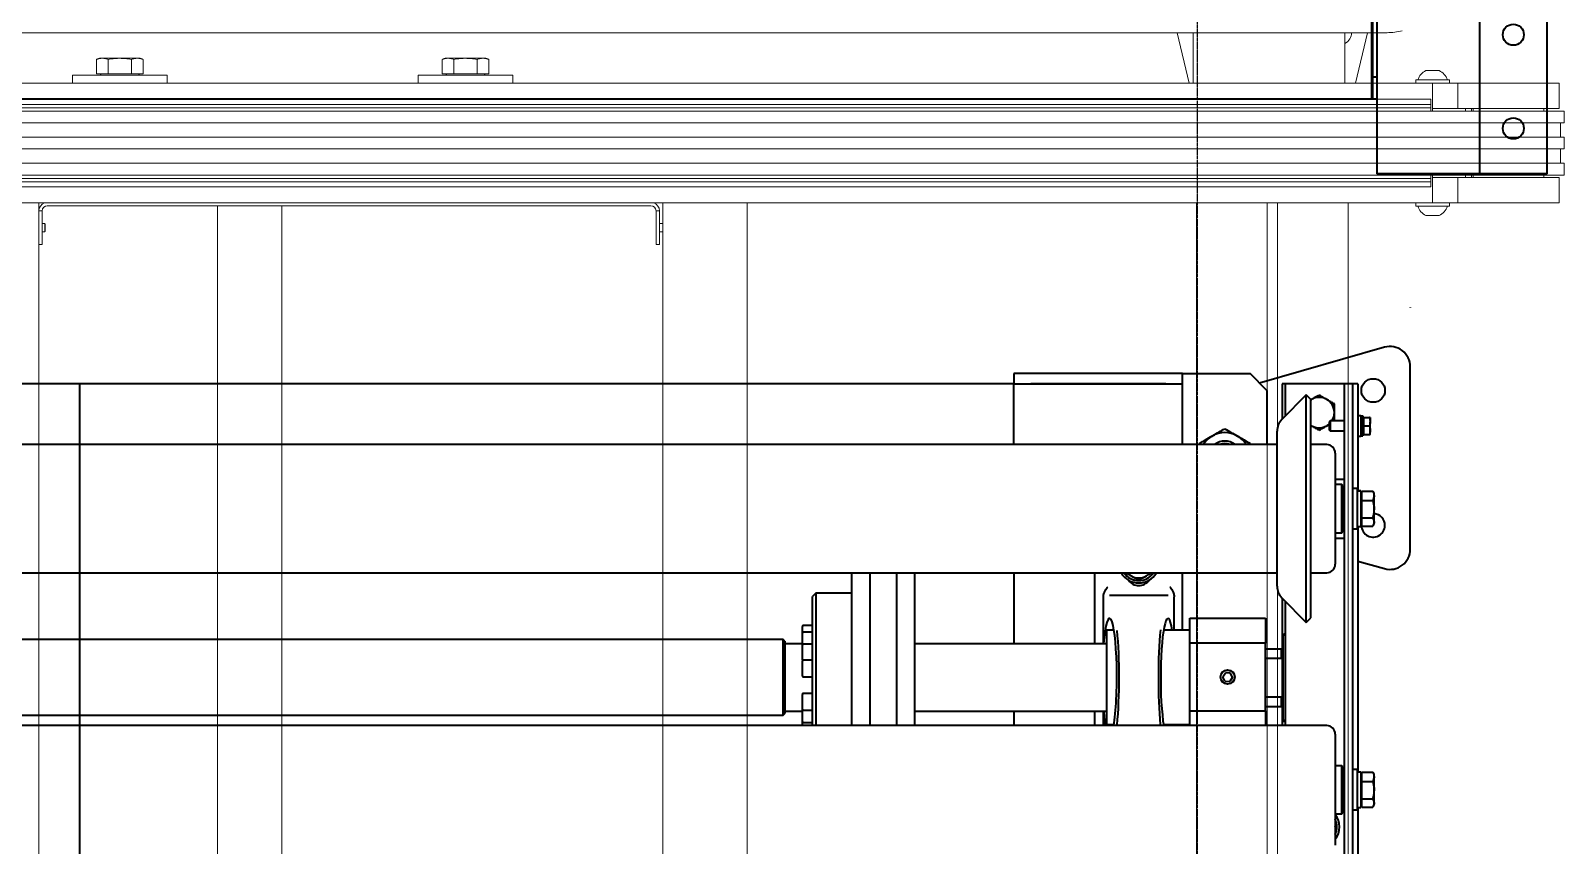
# Model space of a CAD drawing. Header units: millimetres. Extents: x 2509 to 128734, y 2492 to 91667.
# Drawn here: x 75528 to 76437, y 56631 to 57114 of the extents above; entities that cross this region are included whole.
import ezdxf
from ezdxf.enums import TextEntityAlignment as Align

# ---------------------------------------------------------------- set-up
doc = ezdxf.new("R2010")
doc.units = ezdxf.units.MM
doc.linetypes.add('CENTER', pattern=[50.8, 31.75, -6.35, 6.35, -6.35])
doc.linetypes.add('DOTE', pattern=[2.42, 2, -0.2, 0.02, -0.2])
for name, color, linetype in [('7标注层', 4, 'Continuous'), ('AXIS_TEXT', 7, 'Continuous'), ('DOTE', 1, 'DOTE'), ('SSH_输送系统', 7, 'Continuous')]:
    doc.layers.add(name, color=color, linetype=linetype)
doc.layers.add('SR-输送线', color=7, linetype='Continuous', lineweight=35)
doc.styles.add('COMPLEX', font='COMPLEX')
doc.styles.add('宋体', font='', dxfattribs={"width": 0.8, "height": 4})
doc.styles.get('宋体').set_extended_font_data('SimSun')

# ---------------------------------------------------------------- blocks, each defined once
blk = doc.blocks.new('12号建筑底图')
at = {"layer": 'DOTE'}
blk.add_line((85448.67, -305572.44), (85448.67, -255872.44), dxfattribs=at)
at = {"layer": 'AXIS_TEXT', "style": 'COMPLEX', "width": 0.736842}
blk.add_attdef('N', text='', height=900, dxfattribs=at).set_placement((122812.32, -249273.29), (123412.32, -249273.29), align=Align.FIT)
blk = doc.blocks.new('*U220')
at = {"layer": 'SSH_输送系统', "lineweight": 15}
for p, q in [((25364.7, 7686.6), (22864.83, 7686.6)), ((22876.4, 7686.6), (22883.47, 7656.6)), ((22889.83, 7686.6), (22889.83, 7666.6)), ((22979.83, 7686.6), (22979.83, 7666.6)), ((22982.18, 7656.6), (22989.26, 7686.6)), ((23397.47, 7662.19), (23397.47, 7670.72)), ((23400.93, 7671.39), (23399.33, 7671.39)), ((23411.33, 7671.39), (23400.93, 7671.39)), ((23404.4, 7662.19), (23404.4, 7670.72)), ((23421.72, 7671.39), (23411.33, 7671.39)), ((23418.25, 7662.19), (23418.25, 7670.72)), ((23423.33, 7671.39), (23421.72, 7671.39)), ((23425.18, 7662.19), (23425.18, 7670.72)), ((23602.47, 7662.19), (23602.47, 7670.72)), ((23605.93, 7671.39), (23604.33, 7671.39)), ((23616.33, 7671.39), (23605.93, 7671.39)), ((23609.4, 7662.19), (23609.4, 7670.72)), ((23626.72, 7671.39), (23616.33, 7671.39)), ((23623.25, 7662.19), (23623.25, 7670.72)), ((23628.33, 7671.39), (23626.72, 7671.39)), ((23630.18, 7662.19), (23630.18, 7670.72)), ((22847.83, 7658.6), (22827.83, 7658.6)), ((22833.9, 7664.1), (22841.76, 7664.1)), ((22889.83, 7666.6), (22889.83, 7656.6)), ((22979.83, 7666.6), (22979.83, 7656.6)), ((23383.33, 7661.39), (23439.33, 7661.39)), ((23404.4, 7662.19), (23397.47, 7662.19)), ((23418.25, 7662.19), (23404.4, 7662.19)), ((23425.18, 7662.19), (23418.25, 7662.19)), ((23588.33, 7661.39), (23644.33, 7661.39)), ((23609.4, 7662.19), (23602.47, 7662.19)), ((23623.25, 7662.19), (23609.4, 7662.19)), ((23630.18, 7662.19), (23623.25, 7662.19)), ((22792.83, 7656.6), (22762.83, 7656.6)), ((22822.83, 7656.6), (22792.83, 7656.6)), ((22837.83, 7656.6), (22822.83, 7656.6)), ((22822.83, 7641.6), (22822.83, 7656.6)), ((22837.83, 7656.6), (22889.83, 7656.6)), ((22837.83, 7641.6), (22837.83, 7656.6)), ((22889.83, 7656.6), (22979.83, 7656.6)), ((22979.83, 7656.6), (23464.83, 7656.6)), ((23464.83, 7656.6), (23554.83, 7656.6)), ((23554.83, 7656.6), (25139.57, 7656.6)), ((22759.7, 7640.1), (22792.83, 7640.1)), ((22762.83, 7641.6), (22792.83, 7641.6)), ((22792.83, 7641.6), (22822.83, 7641.6)), ((22792.83, 7640.1), (25326.57, 7640.1)), ((22814.83, 7640.1), (22814.83, 7641.6)), ((22818.29, 7641.6), (22818.29, 7640.1)), ((22822.83, 7641.6), (22837.83, 7641.6)), ((22837.83, 7640.1), (22837.83, 7641.6)), ((22838.83, 7646.88), (22838.83, 7647.06)), ((22838.83, 7644.15), (22838.83, 7646.88)), ((22838.83, 7644.09), (22838.83, 7644.15)), ((22838.83, 7644.09), (25280.57, 7644.09)), ((22838.83, 7644.09), (22838.83, 7642.09)), ((22838.83, 7642.01), (22838.83, 7642.09)), ((22838.83, 7642.09), (25280.57, 7642.09)), ((22838.83, 7640.1), (22838.83, 7642.01)), ((22838.83, 7642.01), (25280.57, 7642.01)), ((22759.7, 7633.1), (22792.83, 7633.1)), ((22792.83, 7633.1), (25326.57, 7633.1)), ((22759.7, 7624.6), (22792.83, 7624.6)), ((22759.7, 7624.6), (22792.83, 7624.6)), ((22792.83, 7624.6), (25326.57, 7624.6)), ((22792.83, 7624.6), (25326.57, 7624.6)), ((22759.7, 7617.6), (22792.83, 7617.6)), ((22759.7, 7617.6), (22792.83, 7617.6)), ((22792.83, 7617.6), (25326.57, 7617.6)), ((22792.83, 7617.6), (25326.57, 7617.6)), ((22759.7, 7609.1), (22792.83, 7609.1)), ((22792.83, 7609.1), (25326.57, 7609.1)), ((22759.7, 7602.1), (22792.83, 7602.1)), ((22762.83, 7600.6), (22792.83, 7600.6)), ((22792.83, 7602.1), (25326.57, 7602.1)), ((22792.83, 7600.6), (22822.83, 7600.6)), ((22814.83, 7600.6), (22814.83, 7602.1)), ((22818.29, 7602.1), (22818.29, 7600.6)), ((22837.83, 7600.6), (22822.83, 7600.6)), ((22822.83, 7585.6), (22822.83, 7600.6)), ((22837.83, 7600.6), (22837.83, 7602.1)), ((22837.83, 7585.6), (22837.83, 7600.6)), ((22838.83, 7600.19), (22838.83, 7602.1)), ((22838.83, 7600.11), (22838.83, 7600.19)), ((22838.83, 7600.19), (25280.57, 7600.19)), ((22838.83, 7600.11), (25280.57, 7600.11)), ((22838.83, 7600.11), (22838.83, 7598.11)), ((22838.83, 7598.05), (22838.83, 7598.11)), ((22838.83, 7598.11), (25280.57, 7598.11)), ((22838.83, 7595.31), (22838.83, 7598.05)), ((22838.83, 7595.13), (22838.83, 7595.31)), ((22792.83, 7585.6), (22762.83, 7585.6)), ((22822.83, 7585.6), (22792.83, 7585.6)), ((22837.83, 7585.6), (22822.83, 7585.6)), ((22837.83, 7585.6), (25281.57, 7585.6)), ((22887.83, 6527.6), (22887.83, 7585.6)), ((22929.83, 6527.6), (22929.83, 7585.6)), ((22935.83, 7585.6), (22935.83, 6527.6)), ((22977.83, 7585.6), (22977.83, 6527.6)), ((23244.33, 7585.6), (23244.33, 6527.6)), ((23294.33, 7585.6), (23294.33, 6527.6)), ((23664.33, 7580.89), (23664.33, 7585.6)), ((22847.83, 7583.6), (22827.83, 7583.6)), ((22841.76, 7578.1), (22833.9, 7578.1)), ((23296.33, 7560.89), (23296.33, 7580.89)), ((23298.33, 7580.89), (23296.33, 7580.89)), ((23298.33, 7560.89), (23298.33, 7580.89)), ((23301.33, 7583.89), (23659.33, 7583.89)), ((23662.33, 7580.89), (23662.33, 7560.89)), ((23664.33, 7580.89), (23662.33, 7580.89)), ((23664.33, 7580.89), (23664.33, 7577.54)), ((23664.33, 6555.4), (23664.33, 7577.54)), ((23660.63, 7570.89), (23660.63, 7573.14)), ((23660.63, 7568.64), (23660.63, 7570.89)), ((23660.88, 7573.39), (23660.88, 7570.89)), ((23660.88, 7570.89), (23660.88, 7568.39)), ((23298.33, 7560.89), (23296.33, 7560.89)), ((23664.33, 7560.89), (23662.33, 7560.89))]:
    blk.add_line(p, q, dxfattribs=at)
for centre, radius, start, end in [((22864.83, 7721.6), 35, 255, 270), ((22892.83, 7686.59), 7, 179.91861, 244.62307), ((22837.83, 7655.79), 9.19, 115.32087, 162.21883), ((22837.83, 7655.79), 9.19, 17.78117, 64.67913), ((23301.33, 7580.89), 5, 109.77982, 180), ((23659.33, 7580.89), 5, 0, 70.22018), ((22837.83, 7586.41), 9.19, 197.78117, 244.67913), ((22837.83, 7586.41), 9.19, 295.32087, 342.21883), ((23301.33, 7580.89), 3, 90, 180), ((23659.33, 7580.89), 3, 0, 90)]:
    blk.add_arc(centre, radius, start, end, dxfattribs=at)
for points, knots in [([(23397.47, 7670.72), (23398.04, 7670.91), (23399.19, 7671.29), (23400.35, 7671.36), (23400.93, 7671.39)], [0, 0, 0, 0, 0.498112, 1, 1, 1, 1]), ([(23400.93, 7671.39), (23401.51, 7671.36), (23402.67, 7671.29), (23403.82, 7670.91), (23404.4, 7670.72)], [0, 0, 0, 0, 0.497786, 1, 1, 1, 1]), ([(23404.4, 7670.72), (23404.46, 7670.73), (23405.63, 7670.94), (23407.93, 7671.29), (23410.19, 7671.36), (23411.33, 7671.39)], [0, 0, 0, 0, 0.026976, 0.511726, 1, 1, 1, 1]), ([(23411.33, 7671.39), (23413.06, 7671.32), (23415.39, 7671.22), (23417.68, 7670.82), (23418.25, 7670.72)], [0, 0, 0, 0, 0.746948, 1, 1, 1, 1]), ([(23418.25, 7670.72), (23418.83, 7670.91), (23419.97, 7671.29), (23421.13, 7671.36), (23421.72, 7671.39)], [0, 0, 0, 0, 0.498112, 1, 1, 1, 1]), ([(23421.72, 7671.39), (23422.3, 7671.36), (23423.46, 7671.29), (23424.61, 7670.91), (23425.18, 7670.72)], [0, 0, 0, 0, 0.497787, 1, 1, 1, 1]), ([(23602.47, 7670.72), (23603.04, 7670.91), (23604.19, 7671.29), (23605.35, 7671.36), (23605.93, 7671.39)], [0, 0, 0, 0, 0.498112, 1, 1, 1, 1]), ([(23605.93, 7671.39), (23606.51, 7671.36), (23607.67, 7671.29), (23608.82, 7670.91), (23609.4, 7670.72)], [0, 0, 0, 0, 0.497777, 1, 1, 1, 1]), ([(23609.4, 7670.72), (23609.46, 7670.73), (23610.63, 7670.94), (23612.93, 7671.29), (23615.19, 7671.36), (23616.33, 7671.39)], [0, 0, 0, 0, 0.0269588, 0.5117087, 1, 1, 1, 1]), ([(23616.33, 7671.39), (23618.06, 7671.32), (23620.39, 7671.22), (23622.68, 7670.82), (23623.25, 7670.72)], [0, 0, 0, 0, 0.7469309, 1, 1, 1, 1]), ([(23623.25, 7670.72), (23623.83, 7670.91), (23624.97, 7671.29), (23626.13, 7671.36), (23626.72, 7671.39)], [0, 0, 0, 0, 0.498112, 1, 1, 1, 1]), ([(23626.72, 7671.39), (23627.3, 7671.36), (23628.46, 7671.29), (23629.61, 7670.91), (23630.18, 7670.72)], [0, 0, 0, 0, 0.497779, 1, 1, 1, 1])]:
    blk.add_open_spline(points, degree=3, knots=knots, dxfattribs=at)
for points in [[(23399.33, 7671.39), (23397.47, 7670.72)], [(23425.18, 7670.72), (23423.33, 7671.39)], [(23604.33, 7671.39), (23602.47, 7670.72)], [(23630.18, 7670.72), (23628.33, 7671.39)], [(22827.83, 7658.6), (22827.83, 7656.6)], [(22847.83, 7656.6), (22847.83, 7658.6)], [(23383.33, 7661.39), (23383.33, 7656.6)], [(23399.53, 7662.19), (23400.33, 7661.39)], [(23422.33, 7661.39), (23423.13, 7662.19)], [(23439.33, 7656.6), (23439.33, 7661.39)], [(23588.33, 7661.39), (23588.33, 7656.6)], [(23604.53, 7662.19), (23605.33, 7661.39)], [(23627.33, 7661.39), (23628.13, 7662.19)], [(23644.33, 7656.6), (23644.33, 7661.39)], [(22762.83, 7656.6), (22762.83, 7641.6)], [(22759.7, 7640.1), (22759.7, 7633.1)], [(22771.83, 7641.6), (22771.83, 7640.1)], [(22813.83, 7640.1), (22813.83, 7641.6)], [(25280.57, 7647.06), (22838.83, 7647.06)], [(22761.92, 7633.1), (22761.92, 7624.6)], [(22759.7, 7624.6), (22759.7, 7617.6)], [(22759.7, 7624.6), (22759.7, 7617.6)], [(22761.92, 7617.6), (22761.92, 7609.1)], [(22759.7, 7609.1), (22759.7, 7602.1)], [(22762.83, 7600.6), (22762.83, 7585.6)], [(22771.83, 7602.1), (22771.83, 7600.6)], [(22813.83, 7600.6), (22813.83, 7602.1)], [(22838.83, 7595.13), (25280.57, 7595.13)], [(22827.83, 7585.6), (22827.83, 7583.6)], [(22847.83, 7583.6), (22847.83, 7585.6)], [(23520.33, 7583.89), (23520.33, 6584.4)], [(23558.33, 6584.4), (23558.33, 7583.89)], [(23296.33, 7573.39), (23294.33, 7573.39)], [(23294.33, 7568.39), (23296.33, 7568.39)], [(23660.88, 7573.39), (23660.63, 7573.14)], [(23660.63, 7568.64), (23660.88, 7568.39)], [(23662.33, 7573.39), (23660.88, 7573.39)], [(23660.88, 7568.39), (23662.33, 7568.39)]]:
    blk.add_open_spline(points, degree=1, dxfattribs=at)
at = {"layer": 'SSH_输送系统', "style": '宋体'}
blk.add_attdef('NO.', text='', height=100, dxfattribs=at).set_placement((23613.19, 7009.55), align=Align.CENTER)
blk = doc.blocks.new('非常规移栽机')
at = {"color": 4, "linetype": 'Continuous', "lineweight": 35}
for p, q in [((6083.3, -10623.31), (6083.3, -11573.31)), ((6088.3, -10623.31), (6088.3, -11573.31)), ((6080.3, -11321.96), (6080.3, -11208.04)), ((6093.8, -11356.68), (6093.8, -11299.51)), ((6093.8, -11310.21), (6093.07, -11312.22)), ((6093.07, -11312.22), (6093.8, -11313.1)), ((6071.46, -11322.29), (6070.75, -11323.51)), ((6078.1, -11322.12), (6071.56, -11322.12)), ((6078.1, -11322.12), (6078.1, -11324.57)), ((6080.8, -11321.96), (6078.7, -11321.96)), ((6078.7, -11343.04), (6078.7, -11321.96)), ((6083.3, -11320.51), (6080.8, -11320.51)), ((6080.8, -11344.51), (6080.8, -11320.51)), ((6088.8, -11322.51), (6088.3, -11323.01)), ((6089.3, -11322.51), (6088.8, -11322.51)), ((6088.8, -11322.51), (6088.8, -11339.83)), ((6089.8, -11318.26), (6089.3, -11318.76)), ((6089.3, -11342.58), (6089.3, -11318.76)), ((6093.8, -11318.26), (6089.8, -11318.26)), ((6089.8, -11318.26), (6089.8, -11342.94)), ((6070.75, -11323.51), (6070.75, -11324.57)), ((6070.75, -11324.57), (6070.75, -11332.22)), ((6070.75, -11332.22), (6070.75, -11340.15)), ((6078.1, -11327.03), (6071.56, -11327.03)), ((6078.7, -11323.51), (6078.1, -11323.51)), ((6078.1, -11324.57), (6078.1, -11327.03)), ((6078.1, -11327.03), (6078.1, -11332.22)), ((6078.1, -11332.22), (6078.1, -11337.41)), ((6070.75, -11340.15), (6070.75, -11341.51)), ((6078.1, -11337.41), (6071.56, -11337.41)), ((6078.1, -11337.41), (6078.1, -11340.15)), ((6078.1, -11340.15), (6078.1, -11342.89)), ((6088.8, -11339.83), (6088.8, -11342.51)), ((6070.75, -11341.51), (6071.46, -11342.72)), ((6071.47, -11342.72), (6071.56, -11342.89)), ((6078.1, -11342.89), (6071.56, -11342.89)), ((6078.1, -11341.51), (6078.7, -11341.51)), ((6080.8, -11343.04), (6078.7, -11343.04)), ((6080.3, -11488.66), (6080.3, -11343.04)), ((6080.8, -11344.51), (6083.3, -11344.51)), ((6088.3, -11342.01), (6088.8, -11342.51)), ((6088.8, -11342.51), (6089.3, -11342.51)), ((6089.3, -11346.26), (6089.3, -11342.58)), ((6089.3, -11346.26), (6089.8, -11346.76)), ((6089.8, -11342.94), (6089.8, -11346.76)), ((6089.8, -11346.76), (6093.8, -11346.76)), ((6093.8, -11365.51), (6093.8, -11356.68)), ((6098.8, -11370.51), (7377.3, -11370.51)), ((6123.3, -11370.51), (6123.3, -11444.12)), ((6123.6, -11372.9), (6123.3, -11372.9)), ((6124.6, -11373.9), (6124.6, -11420.86)), ((6125.3, -11382.2), (6125.3, -11370.51)), ((6135.1, -11379.35), (6135.1, -11370.51)), ((6180.1, -11370.51), (6180.1, -11379.35)), ((6195.59, -11371.13), (6180.1, -11371.13)), ((6184.3, -11370.51), (6184.3, -11371.13)), ((6189.3, -11370.51), (6189.3, -11371.13)), ((6229.3, -11371.13), (6225.02, -11371.13)), ((6229.3, -11371.13), (6229.3, -11427.13)), ((6231.3, -11370.51), (6231.3, -11379.13)), ((6236.3, -11370.51), (6236.3, -11379.13)), ((6284.3, -11379.13), (6284.3, -11370.51)), ((6343.2, -11411.81), (6343.2, -11370.51)), ((6354.03, -11411.81), (6354.03, -11370.51)), ((6369.78, -11411.81), (6369.78, -11370.51)), ((6380.6, -11411.81), (6380.6, -11370.51)), ((6401.8, -11449.13), (6401.8, -11370.51)), ((6403.8, -11370.51), (6403.8, -11447.13)), ((6409.2, -11372.38), (6403.8, -11372.38)), ((6409.8, -11370.51), (6409.8, -11372.98)), ((6409.8, -11372.98), (6409.8, -11380.26)), ((6421.1, -11376.63), (6420.1, -11377.63)), ((6420.1, -11420.63), (6420.1, -11377.63)), ((7214.75, -11376.63), (6421.1, -11376.63)), ((6421.1, -11376.63), (6421.1, -11421.63)), ((6125.1, -11378.9), (6124.6, -11378.9)), ((6125.1, -11378.9), (6125.1, -11418.9)), ((6125.6, -11381.9), (6125.1, -11382.4)), ((6135.1, -11381.9), (6125.6, -11381.9)), ((6125.6, -11381.9), (6125.6, -11387.46)), ((6180.1, -11379.35), (6135.1, -11379.35)), ((6135.1, -11379.35), (6135.1, -11419.35)), ((6180.1, -11379.35), (6180.1, -11419.35)), ((6343.2, -11379.13), (6229.3, -11379.13)), ((6409.2, -11379.66), (6403.8, -11379.66)), ((6419.6, -11379.13), (6409.8, -11379.13)), ((6409.8, -11380.26), (6409.8, -11389.06)), ((6125.6, -11387.46), (6125.1, -11388.21)), ((6125.6, -11387.46), (6135.1, -11387.46)), ((6403.8, -11389.66), (6409.2, -11389.66)), ((6154.72, -11399.19), (6156.3, -11396.78)), ((6154.72, -11399.19), (6156.03, -11401.77)), ((6154.73, -11399.18), (6156.03, -11401.74)), ((6156.03, -11401.74), (6156.03, -11401.77)), ((6156.03, -11401.74), (6158.91, -11401.9)), ((6156.03, -11401.77), (6158.91, -11401.92)), ((6159.18, -11396.93), (6156.3, -11396.78)), ((6160.48, -11399.49), (6158.91, -11401.9)), ((6160.49, -11399.5), (6158.91, -11401.92)), ((6158.91, -11401.9), (6158.91, -11401.92)), ((6159.18, -11396.93), (6160.49, -11399.5)), ((6409.2, -11399.39), (6403.8, -11399.39)), ((6409.8, -11399.99), (6409.8, -11400.74)), ((6409.8, -11400.74), (6409.8, -11408.79)), ((6125.1, -11409.75), (6125.6, -11410.5)), ((6125.6, -11410.5), (6125.6, -11415.9)), ((6135.1, -11410.5), (6125.6, -11410.5)), ((6343.2, -11461.21), (6343.2, -11411.81)), ((6354.03, -11461.21), (6354.03, -11411.81)), ((6369.78, -11461.21), (6369.78, -11411.81)), ((6380.6, -11461.21), (6380.6, -11411.81)), ((6403.8, -11409.39), (6409.2, -11409.39)), ((6409.8, -11409.43), (6409.8, -11411.41)), ((6409.8, -11411.41), (6409.8, -11418.23)), ((6124.6, -11418.9), (6125.1, -11418.9)), ((6124.6, -11420.86), (6124.6, -11423.9)), ((6125.1, -11415.4), (6125.6, -11415.9)), ((6125.3, -11446.15), (6125.3, -11415.6)), ((6125.6, -11415.9), (6135.1, -11415.9)), ((6135.1, -11419.35), (6180.1, -11419.35)), ((6135.1, -11434.25), (6135.1, -11419.35)), ((6180.1, -11419.35), (6180.1, -11434.25)), ((6229.3, -11419.13), (6343.2, -11419.13)), ((6231.3, -11419.13), (6231.3, -11447)), ((6236.3, -11419.13), (6236.3, -11461.21)), ((6284.3, -11461.21), (6284.3, -11419.13)), ((6403.8, -11418.83), (6409.2, -11418.83)), ((6409.8, -11418.23), (6409.8, -11420.2)), ((6409.8, -11419.13), (6419.6, -11419.13)), ((6409.8, -11420.2), (6409.8, -11425.43)), ((6420.1, -11420.63), (6421.1, -11421.63)), ((6421.1, -11421.63), (7377.3, -11421.63)), ((6111.11, -11431.71), (6108.25, -11434.51)), ((6125.44, -11446.29), (6111.11, -11431.71)), ((6111.11, -11431.71), (6111.11, -11566.71)), ((6123.3, -11424.9), (6123.6, -11424.9)), ((6180.1, -11427.13), (6195.59, -11427.13)), ((6184.3, -11427.13), (6184.3, -11461.21)), ((6189.3, -11427.13), (6189.3, -11447)), ((6225.02, -11427.13), (6229.3, -11427.13)), ((6403.8, -11426.03), (6409.2, -11426.03)), ((6403.8, -11429.9), (6409.2, -11429.9)), ((6409.8, -11425.43), (6409.8, -11429.3)), ((6108.25, -11434.51), (6108.25, -11563.9)), ((6180.1, -11434.25), (6135.1, -11434.25)), ((6196.03, -11447.93), (6192.94, -11447.93)), ((6224.57, -11447.93), (6196.03, -11447.93)), ((6227.67, -11447.93), (6224.57, -11447.93)), ((6380.6, -11449.13), (6401.8, -11449.13)), ((6401.8, -11449.13), (6403.8, -11447.13)), ((6128.3, -11453.3), (6128.3, -11524.63)), ((6093.8, -11517.48), (6093.8, -11466.21)), ((6108.25, -11461.21), (6098.8, -11461.21)), ((7348.3, -11461.21), (6128.3, -11461.21)), ((6093.8, -11481.71), (6088.3, -11481.71)), ((6089.8, -11484.96), (6089.3, -11485.46)), ((6089.3, -11506.82), (6089.3, -11485.46)), ((6093.8, -11484.96), (6089.8, -11484.96)), ((6089.8, -11484.96), (6089.8, -11507.1)), ((6071.46, -11488.99), (6070.75, -11490.21)), ((6070.75, -11490.21), (6070.75, -11491.27)), ((6070.75, -11491.27), (6070.75, -11498.92)), ((6078.1, -11488.82), (6071.56, -11488.82)), ((6078.1, -11493.73), (6071.56, -11493.73)), ((6078.1, -11488.82), (6078.1, -11491.27)), ((6078.7, -11490.21), (6078.1, -11490.21)), ((6078.1, -11491.27), (6078.1, -11493.73)), ((6078.1, -11493.73), (6078.1, -11498.92)), ((6080.8, -11488.66), (6078.7, -11488.66)), ((6078.7, -11509.74), (6078.7, -11488.66)), ((6083.3, -11487.21), (6080.8, -11487.21)), ((6080.8, -11511.21), (6080.8, -11487.21)), ((6088.8, -11489.21), (6088.3, -11489.71)), ((6089.3, -11489.21), (6088.8, -11489.21)), ((6088.8, -11489.21), (6088.8, -11504.74)), ((6070.75, -11498.92), (6070.75, -11506.85)), ((6078.1, -11504.11), (6071.56, -11504.11)), ((6078.1, -11498.92), (6078.1, -11504.11)), ((6078.1, -11504.11), (6078.1, -11506.85)), ((6088.8, -11504.74), (6088.8, -11509.21)), ((6070.75, -11506.85), (6070.75, -11508.21)), ((6070.75, -11508.21), (6071.46, -11509.42)), ((6071.47, -11509.42), (6071.56, -11509.59)), ((6078.1, -11509.59), (6071.56, -11509.59)), ((6078.1, -11506.85), (6078.1, -11509.59)), ((6078.1, -11508.21), (6078.7, -11508.21)), ((6078.7, -11509.76), (6078.7, -11509.74)), ((6080.8, -11509.74), (6078.7, -11509.74)), ((6078.7, -11509.76), (6080.8, -11509.76)), ((6080.3, -11573.31), (6080.3, -11509.76)), ((6080.8, -11511.21), (6083.3, -11511.21)), ((6088.3, -11508.71), (6088.8, -11509.21)), ((6088.8, -11509.21), (6089.3, -11509.21)), ((6089.3, -11512.96), (6089.3, -11506.82)), ((6089.3, -11512.96), (6089.8, -11513.46)), ((6089.8, -11507.1), (6089.8, -11513.46)), ((6089.8, -11513.46), (6093.8, -11513.46)), ((6093.8, -11516.71), (6088.3, -11516.71)), ((6093.8, -11532.21), (6093.8, -11517.48)), ((6128.3, -11524.63), (6128.3, -11545.11)), ((6098.8, -11537.21), (6108.25, -11537.21)), ((6128.3, -11537.21), (7348.3, -11537.21)), ((6134.3, -11569.31), (6134.3, -11537.21)), ((6144.3, -11537.97), (6144.3, -11537.21)), ((6174.3, -11537.97), (6174.3, -11537.21)), ((6184.3, -11537.21), (6184.3, -11579.31)), ((6284.3, -11537.21), (6284.3, -11563.31)), ((6073.03, -11543.31), (6073.03, -11545.81)), ((6073.03, -11545.81), (6073.03, -11550.81)), ((6076.9, -11543.31), (6073.47, -11543.31)), ((6076.9, -11548.31), (6073.47, -11548.31)), ((6077.4, -11543.31), (6076.9, -11543.31)), ((6076.9, -11543.31), (6076.9, -11545.81)), ((6076.9, -11545.81), (6076.9, -11548.31)), ((6076.9, -11548.31), (6076.9, -11550.81)), ((6078.7, -11542.41), (6077.4, -11542.41)), ((6077.4, -11554.2), (6077.4, -11542.41)), ((6080.3, -11542.31), (6078.7, -11542.31)), ((6078.7, -11554.31), (6078.7, -11542.31)), ((6096.85, -11545.31), (6088.3, -11545.31)), ((6097.4, -11545.86), (6096.85, -11545.31)), ((6096.85, -11551.31), (6096.85, -11545.31)), ((6097.4, -11550.75), (6097.4, -11545.86)), ((6098.8, -11548.39), (6097.4, -11549.2)), ((6108.25, -11548.67), (6107.8, -11548.39)), ((6108.25, -11548.65), (6107.8, -11548.39)), ((6073.47, -11553.31), (6073.03, -11550.81)), ((6073.03, -11553.31), (6073.03, -11550.81)), ((6076.9, -11553.31), (6073.47, -11553.31)), ((6076.9, -11550.81), (6076.9, -11553.31)), ((6076.9, -11553.31), (6077.4, -11553.31)), ((6078.7, -11554.2), (6077.4, -11554.2)), ((6078.7, -11554.31), (6080.3, -11554.31)), ((6088.3, -11551.31), (6096.85, -11551.31)), ((6094.3, -11551.31), (6094.3, -11556.19)), ((6094.3, -11556.19), (6094.3, -11561.38)), ((6096.85, -11551.31), (6097.4, -11550.75)), ((6111.11, -11566.71), (6125.44, -11552.12)), ((6123.3, -11554.29), (6123.3, -11573.31)), ((6125.3, -11573.31), (6125.3, -11552.26)), ((6108.25, -11563.7), (6107.8, -11563.98)), ((6107.8, -11563.98), (6108.25, -11563.72)), ((6108.25, -11563.9), (6111.11, -11566.71)), ((6284.3, -11563.31), (6284.3, -11573.31)), ((6080.3, -11573.31), (6083.3, -11573.31)), ((6083.3, -11573.31), (6088.3, -11573.31)), ((6088.3, -11573.31), (6092.3, -11573.31)), ((6092.3, -11573.31), (6123.3, -11573.31)), ((6123.3, -11573.31), (6125.3, -11573.31)), ((6134.3, -11569.31), (6144.3, -11579.31)), ((6184.3, -11573.31), (6184.3, -11579.31)), ((6284.3, -11573.31), (6184.3, -11573.31)), ((6194.3, -11573.31), (6274.3, -11573.31)), ((6284.3, -11573.31), (7442.3, -11573.31)), ((6284.3, -11579.31), (6284.3, -11573.31)), ((6184.3, -11579.31), (6144.3, -11579.31)), ((6184.3, -11579.31), (6284.3, -11579.31)), ((6049.1, -11618.31), (6049.1, -11618.56))]:
    blk.add_line(p, q, dxfattribs=at)
at = {"color": 1}
blk.add_line((6838.3, -10623.31), (6838.3, -11573.31), dxfattribs=at)
at = {"color": 2, "linetype": 'Continuous', "lineweight": 35}
for p, q in [((6080.3, -11468.16), (6064.6, -11463.68)), ((6049.3, -11475.21), (6049.3, -11583.4)), ((6064.6, -11594.94), (6138.75, -11573.75))]:
    blk.add_line(p, q, dxfattribs=at)
at = {"color": 4, "linetype": 'Continuous', "lineweight": 35}
blk.add_lwpolyline([(6097.4, -11549.39), (6097.82, -11549.05), (6098.8, -11548.39)], dxfattribs=at)
for radius in [4.25, 4.17]:
    blk.add_circle((6157.6, -11399.35), radius, dxfattribs=at)
at = {"color": 2, "linetype": 'Continuous', "lineweight": 35}
blk.add_circle((6071.3, -11569.31), 7, dxfattribs=at)
at = {"color": 4, "linetype": 'Continuous', "lineweight": 35}
for centre, radius, start, end in [((6103.3, -11310.43), 12, 142.34154, 217.65846), ((6103.3, -11310.43), 10.55, 154.22043, 205.77957), ((6098.8, -11365.51), 5, 180, 270), ((6123.6, -11373.9), 1, 0, 90), ((6409.2, -11372.98), 0.6, 0, 90), ((6409.2, -11380.26), 0.6, 0, 90), ((6419.6, -11378.63), 0.5, 270, 0), ((6409.2, -11389.06), 0.6, 270, 0), ((6409.2, -11399.99), 0.6, 0, 90), ((6409.2, -11408.79), 0.6, 270, 0), ((6409.2, -11409.43), 0.6, 0, 32.30081), ((6409.2, -11418.23), 0.6, 270, 0), ((6419.6, -11419.63), 0.5, 0, 90), ((6123.6, -11423.9), 1, 270, 0), ((6409.2, -11425.43), 0.6, 270, 0), ((6409.2, -11429.3), 0.6, 270, 0), ((6118.3, -11453.3), 10, 0, 44.5), ((6210.3, -11467.13), 12, 29.58332, 150.41668), ((6210.3, -11467.13), 10.55, 34.16248, 145.83752), ((6210.3, -11467.13), 9, 120, 138.83333), ((6210.3, -11461.13), 7.5, 35.09963, 144.90037), ((6210.3, -11467.13), 9, 60, 120), ((6210.3, -11467.13), 9, 41.16667, 60), ((6098.8, -11466.21), 5, 90, 180), ((6098.8, -11532.21), 5, 180, 270), ((6159.3, -11529.31), 15, 211.78051, 240), ((6159.3, -11529.31), 10, 232.18551, 307.81449), ((6159.3, -11529.31), 8.5, 248.3433, 291.6567), ((6159.3, -11529.31), 15, 300, 328.21949), ((6103.3, -11556.19), 9, 60, 120), ((6118.3, -11545.11), 10, 315.5, 0), ((6159.3, -11529.31), 15, 240, 300), ((6103.3, -11556.19), 9, 147.16496, 180), ((6103.3, -11556.19), 9, 180, 240), ((6103.3, -11556.19), 9, 240, 300)]:
    blk.add_arc(centre, radius, start, end, dxfattribs=at)
at = {"color": 2, "linetype": 'Continuous', "lineweight": 35}
for centre, radius, start, end in [((6061.3, -11475.21), 12, 74.0546, 180), ((6071.3, -11489.31), 7, 352.61295, 180), ((6071.3, -11489.31), 7, 180, 265.49354), ((6061.3, -11583.4), 12, 180, 285.9454)]:
    blk.add_arc(centre, radius, start, end, dxfattribs=at)
at = {"color": 4, "linetype": 'Continuous', "lineweight": 35}
for centre, major_axis, start_param, end_param in [((6193.01, -11399.13), (0, 35), 2.498092, 5.67003), ((6193.01, -11399.13), (0, 35), 0.613156, 0.643501), ((6193.06, -11399.13), (0, 45.8), 4.050062, 5.366939), ((6227.55, -11399.13), (0, 45.8), 0.90847, 2.225346), ((6227.6, -11399.13), (0, 35), 0.613156, 4.104143), ((6227.6, -11399.13), (0, 35), 5.320635, 5.67003)]:
    blk.add_ellipse(centre, major_axis=major_axis, ratio=0.122785, start_param=start_param, end_param=end_param, dxfattribs=at)
for points, knots in [([(6070.75, -11324.57), (6070.75, -11324.51), (6070.76, -11324.07), (6070.92, -11323.3), (6071.3, -11322.61), (6071.47, -11322.29)], [0, 0, 0, 0, 0.182714, 1.383688, 2.417397, 2.417397, 2.417397, 2.417397]), ([(6071.56, -11327.03), (6071.33, -11326.63), (6070.88, -11325.82), (6070.8, -11324.99), (6070.75, -11324.57)], [0, 0, 0, 0, 1.293541, 2.610781, 2.610781, 2.610781, 2.610781]), ([(6070.75, -11332.22), (6070.86, -11330.81), (6070.99, -11329.05), (6071.46, -11327.36), (6071.56, -11327.03)], [0, 0, 0, 0, 4.232214, 5.266219, 5.266219, 5.266219, 5.266219]), ([(6071.56, -11337.41), (6071.22, -11336.08), (6070.8, -11334.36), (6070.76, -11332.61), (6070.75, -11332.22)], [0, 0, 0, 0, 4.108248, 5.269424, 5.269424, 5.269424, 5.269424]), ([(6070.75, -11340.15), (6070.75, -11340.09), (6070.76, -11339.6), (6070.94, -11338.67), (6071.35, -11337.83), (6071.56, -11337.41)], [0, 0, 0, 0, 0.202141, 1.530796, 2.88403, 2.88403, 2.88403, 2.88403]), ([(6071.56, -11342.89), (6071.33, -11342.45), (6070.88, -11341.55), (6070.8, -11340.62), (6070.75, -11340.15)], [0, 0, 0, 0, 1.427537, 2.881232, 2.881232, 2.881232, 2.881232]), ([(6191.96, -11452.93), (6191.95, -11452.93), (6191.69, -11452.58), (6190.78, -11451.37), (6189.58, -11449.45), (6189.38, -11447.68), (6189.3, -11447)], [0, 0, 0, 0, 0.014179, 1.297999, 4.565961, 6.615572, 6.615572, 6.615572, 6.615572]), ([(6231.3, -11447), (6231.23, -11447.68), (6231.02, -11449.45), (6229.82, -11451.37), (6228.92, -11452.58), (6228.65, -11452.93), (6228.65, -11452.93)], [0, 0, 0, 0, 2.049612, 5.317601, 6.601421, 6.6156, 6.6156, 6.6156, 6.6156]), ([(6205.8, -11459.34), (6205.35, -11459.6), (6204.29, -11460.21), (6203.27, -11460.8), (6202.69, -11461.13)], [0, 0, 0, 0, 1.558792, 3.59625, 3.59625, 3.59625, 3.59625]), ([(6210.3, -11456.74), (6209.87, -11456.99), (6208.4, -11457.84), (6206.88, -11458.72), (6205.8, -11459.34)], [0, 0, 0, 0, 1.537365, 5.196143, 5.196143, 5.196143, 5.196143]), ([(6214.8, -11459.34), (6214.05, -11458.9), (6212.52, -11458.02), (6211.05, -11457.17), (6210.3, -11456.74)], [0, 0, 0, 0, 2.56956, 5.196195, 5.196195, 5.196195, 5.196195]), ([(6217.92, -11461.13), (6217.69, -11461), (6216.77, -11460.47), (6215.72, -11459.86), (6214.9, -11459.39), (6214.8, -11459.34)], [0, 0, 0, 0, 0.796441, 3.258461, 3.596198, 3.596198, 3.596198, 3.596198]), ([(6070.75, -11491.27), (6070.75, -11491.21), (6070.76, -11490.77), (6070.92, -11490), (6071.3, -11489.31), (6071.47, -11488.99)], [0, 0, 0, 0, 0.182715, 1.383705, 2.417402, 2.417402, 2.417402, 2.417402]), ([(6071.56, -11493.73), (6071.33, -11493.33), (6070.88, -11492.52), (6070.8, -11491.69), (6070.75, -11491.27)], [0, 0, 0, 0, 1.293541, 2.610781, 2.610781, 2.610781, 2.610781]), ([(6070.75, -11498.92), (6070.86, -11497.51), (6070.99, -11495.75), (6071.46, -11494.06), (6071.56, -11493.73)], [0, 0, 0, 0, 4.232214, 5.266219, 5.266219, 5.266219, 5.266219]), ([(6071.56, -11504.11), (6071.22, -11502.78), (6070.8, -11501.06), (6070.76, -11499.31), (6070.75, -11498.92)], [0, 0, 0, 0, 4.108248, 5.269424, 5.269424, 5.269424, 5.269424]), ([(6070.75, -11506.85), (6070.75, -11506.79), (6070.76, -11506.3), (6070.94, -11505.37), (6071.35, -11504.53), (6071.56, -11504.11)], [0, 0, 0, 0, 0.202159, 1.530816, 2.884037, 2.884037, 2.884037, 2.884037]), ([(6071.56, -11509.59), (6071.33, -11509.15), (6070.88, -11508.25), (6070.8, -11507.32), (6070.75, -11506.85)], [0, 0, 0, 0, 1.427537, 2.881232, 2.881232, 2.881232, 2.881232]), ([(6151.8, -11542.3), (6151.63, -11542.19), (6150.28, -11541.42), (6147.74, -11539.95), (6145.46, -11538.63), (6144.3, -11537.97)], [0, 0, 0, 0, 0.607156, 4.596851, 8.660263, 8.660263, 8.660263, 8.660263]), ([(6174.3, -11537.97), (6173.09, -11538.67), (6170.63, -11540.09), (6168.09, -11541.56), (6166.8, -11542.3)], [0, 0, 0, 0, 4.290778, 8.660263, 8.660263, 8.660263, 8.660263]), ([(6073.03, -11545.81), (6073.08, -11545.19), (6073.14, -11544.35), (6073.4, -11543.53), (6073.47, -11543.31)], [0, 0, 0, 0, 1.843497, 2.547495, 2.547495, 2.547495, 2.547495]), ([(6073.47, -11543.31), (6073.29, -11543.31), (6073.05, -11543.31), (6073.03, -11543.31), (6073.03, -11543.31)], [0, 0, 0, 0, 0.3430232, 0.446558, 0.446558, 0.446558, 0.446558]), ([(6073.47, -11548.31), (6073.3, -11547.72), (6073.06, -11546.89), (6073.04, -11546.05), (6073.03, -11545.81)], [0, 0, 0, 0, 1.826001, 2.548915, 2.548915, 2.548915, 2.548915]), ([(6073.03, -11550.81), (6073.03, -11550.75), (6073.03, -11549.9), (6073.26, -11549.08), (6073.47, -11548.31)], [0, 0, 0, 0, 0.175778, 2.546483, 2.546483, 2.546483, 2.546483]), ([(6103.3, -11545.79), (6102.27, -11546.39), (6100.79, -11547.25), (6099.26, -11548.13), (6098.8, -11548.39)], [0, 0, 0, 0, 3.632199, 5.196173, 5.196173, 5.196173, 5.196173]), ([(6107.8, -11548.39), (6107.7, -11548.33), (6106.9, -11547.87), (6105.37, -11546.99), (6104, -11546.19), (6103.3, -11545.79)], [0, 0, 0, 0, 0.343321, 2.747278, 5.196225, 5.196225, 5.196225, 5.196225]), ([(6159.3, -11546.63), (6158.09, -11545.92), (6155.63, -11544.5), (6153.09, -11543.04), (6151.8, -11542.3)], [0, 0, 0, 0, 4.290777, 8.660204, 8.660204, 8.660204, 8.660204]), ([(6166.8, -11542.3), (6166.63, -11542.4), (6165.28, -11543.18), (6162.74, -11544.64), (6160.46, -11545.96), (6159.3, -11546.63)], [0, 0, 0, 0, 0.607046, 4.596742, 8.660204, 8.660204, 8.660204, 8.660204]), ([(6073.03, -11553.31), (6073.03, -11553.31), (6073.05, -11553.31), (6073.29, -11553.31), (6073.47, -11553.31)], [0, 0, 0, 0, 0.1035348, 0.446558, 0.446558, 0.446558, 0.446558]), ([(6094.3, -11561.38), (6094.99, -11561.78), (6096.37, -11562.57), (6097.89, -11563.45), (6098.7, -11563.92), (6098.8, -11563.98)], [0, 0, 0, 0, 2.411329, 4.860158, 5.196165, 5.196165, 5.196165, 5.196165]), ([(6098.8, -11563.98), (6099.56, -11564.42), (6101.08, -11565.3), (6102.56, -11566.15), (6103.3, -11566.58)], [0, 0, 0, 0, 2.569508, 5.196114, 5.196114, 5.196114, 5.196114]), ([(6103.3, -11566.58), (6103.74, -11566.33), (6105.21, -11565.48), (6106.73, -11564.6), (6107.8, -11563.98)], [0, 0, 0, 0, 1.537365, 5.196165, 5.196165, 5.196165, 5.196165])]:
    blk.add_open_spline(points, degree=3, knots=knots, dxfattribs=at)
blk = doc.blocks.new('*U213')
at = {"color": 1, "linetype": 'Continuous', "lineweight": 35}
for p, q in [((102642.16, -39792.11), (102642.16, -41070.61)), ((104097.58, -41070.61), (102597.58, -41070.61)), ((102597.58, -41074.61), (102597.58, -41070.61)), ((102642.16, -41067.61), (102642.66, -41068.11)), ((102642.16, -41067.61), (102718.16, -41067.61)), ((102642.82, -41068.11), (102642.66, -41068.11)), ((102717.66, -41068.11), (102642.82, -41068.11)), ((102655.16, -41068.11), (102655.16, -41070.61)), ((102597.58, -41127.61), (102597.58, -41074.61)), ((102597.58, -41131.61), (102597.58, -41127.61)), ((104097.58, -41131.61), (102597.58, -41131.61)), ((102597.58, -41139.61), (102597.58, -41131.61)), ((102597.58, -41163.61), (102597.58, -41139.61)), ((102597.58, -41171.61), (102597.58, -41163.61)), ((102597.58, -41171.61), (104097.58, -41171.61))]:
    blk.add_line(p, q, dxfattribs=at)
for centre in [(102624.59, -41151.61), (102680.16, -41151.61)]:
    blk.add_circle(centre, 6.25, dxfattribs=at)
blk = doc.blocks.new('A$C78651db9')
at = {"layer": 'SR-输送线'}
for name, p, rotation in [('*U213', (-16605.16, -97308.93), 90), ('非常规移栽机', (30534.62, -6409.15), 180)]:
    blk.add_blockref(name, p, dxfattribs=dict(at, rotation=rotation))
at = {"layer": 'SSH_输送系统', "xscale": -1}
blk.add_blockref('*U220', (47336.39, -2314.16), dxfattribs=at)

msp = doc.modelspace()

# ---------------------------------------------------------------- block references
at = {"linetype": 'CENTER'}
msp.add_blockref('12号建筑底图', (-9229.066, 332462.656), dxfattribs=at)
at = {"layer": '7标注层', "linetype": 'CENTER'}
msp.add_blockref('A$C78651db9', (51860.401, 51740.213), dxfattribs=at)

doc.saveas('drawing.dxf')
